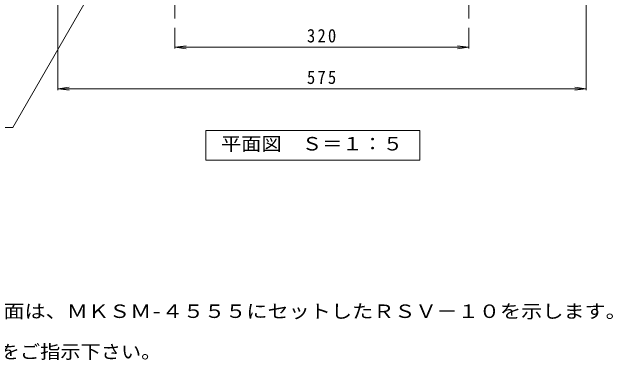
# Model space of a CAD drawing. Units: millimetres, scale not verified. Extents: x -898 to 907, y -680 to 605.
# Drawn here: x 171 to 824, y -543 to -164 of the extents above; entities that cross this region are included whole.
import ezdxf
from ezdxf.enums import TextEntityAlignment as Align

# ---------------------------------------------------------------- set-up
doc = ezdxf.new("R2010")
doc.units = ezdxf.units.MM
doc.header["$LTSCALE"] = 5
doc.linetypes.add('CHAIN1', pattern=[8, 5, -1, 1, -1])
for name, color, linetype, lineweight in [('1-4_1-4ﾚｲﾔ', 7, 'Continuous', 9), ('A-1', 2, 'Continuous', 9), ('A-4', 7, 'Continuous', 9), ('A-E', 7, 'Continuous', 9)]:
    doc.layers.add(name, color=color, linetype=linetype, lineweight=lineweight)
doc.styles.add('ＭＳ ゴシック', font='')
doc.styles.get('ＭＳ ゴシック').set_extended_font_data('MS Gothic')

msp = doc.modelspace()

# ---------------------------------------------------------------- linework, layer by layer
at = {"layer": 'A-1', "linetype": 'CHAIN1'}
for p, q in [((347.727, -171.56), (347.727, -86.669)), ((667.727, -171.56), (667.727, -86.669))]:
    msp.add_line(p, q, dxfattribs=at)
at = {"layer": 'A-4'}
for p, q in [((220.227, -249.306), (220.227, -12.56)), ((795.227, -249.306), (795.227, -12.56)), ((347.727, -204.132), (347.727, -181.56)), ((667.727, -204.132), (667.727, -181.56)), ((347.727, -202.632), (360.12, -201)), ((347.727, -202.632), (360.12, -201)), ((347.727, -202.632), (667.727, -202.632)), ((347.727, -202.632), (360.12, -204.264)), ((347.727, -202.632), (360.12, -204.264)), ((667.727, -202.632), (655.334, -201)), ((667.727, -202.632), (655.334, -201)), ((667.727, -202.632), (655.334, -204.264)), ((667.727, -202.632), (655.334, -204.264)), ((220.227, -247.806), (232.62, -246.174)), ((220.227, -247.806), (795.227, -247.806)), ((220.227, -247.806), (232.62, -249.437)), ((795.227, -247.806), (782.834, -246.174)), ((795.227, -247.806), (782.834, -249.437))]:
    msp.add_line(p, q, dxfattribs=at)
at = {"layer": 'A-4', "color": 2}
msp.add_lwpolyline([(381.482, -325.55), (381.482, -293.05), (614.345, -293.05), (614.345, -325.55)], close=True, dxfattribs=at)
at = {"layer": 'A-E'}
for p in [(314.226, -42.361), (-26.969, -289.804)]:
    msp.add_line(p, (171.365, -289.804), dxfattribs=at)

# ---------------------------------------------------------------- texts
at = {"layer": '1-4_1-4ﾚｲﾔ', "color": 2, "style": 'ＭＳ ゴシック'}
for s, width, p in [('※この図面は、ＭＫＳＭ-４５５５にセットしたＲＳＶ－１０を示します。', 1.15, (69.117, -501.463)), ('※Ｃ寸法をご指示下さい。', 1.1, (69.117, -545.505))]:
    msp.add_text(s, height=14.66, dxfattribs=dict(at, width=width)).set_placement(p, align=Align.BOTTOM_LEFT)
at = {"layer": 'A-4', "color": 2, "style": 'ＭＳ ゴシック', "width": 1.1}
msp.add_text('平面図\u3000Ｓ＝１：５', height=14.66, dxfattribs=at).set_placement((397.914, -319.3), align=Align.BOTTOM_LEFT)
at = {"layer": 'A-4', "color": 2, "char_height": 14.66, "attachment_point": 7, "style": 'ＭＳ ゴシック'}
for s, insert in [('\\T1.27;\\W0.9;320', (491.477, -197.632)), ('\\T1.27;\\W0.9;320', (491.477, -197.632)), ('\\T1.27;\\W0.9;575', (491.477, -242.806))]:
    msp.add_mtext(s, dxfattribs=dict(at, insert=insert))

doc.saveas('drawing.dxf')
